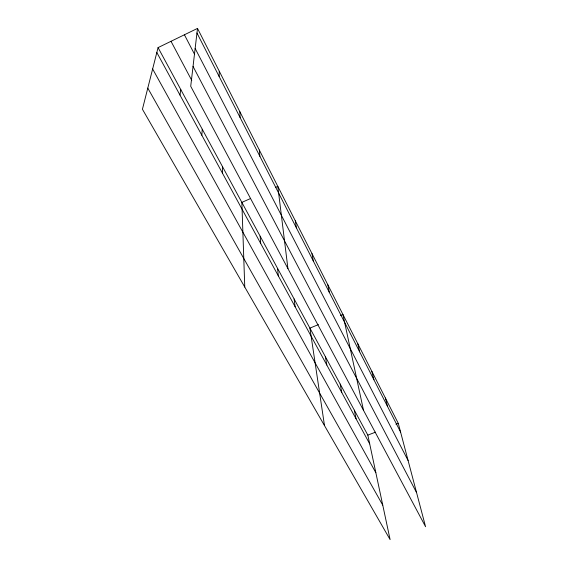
<?xml version="1.0" encoding="UTF-8"?>
<svg xmlns="http://www.w3.org/2000/svg" width="568" height="568" viewBox="0 0 568 568"><rect width="100%" height="100%" fill="white"/><g stroke="black" fill="none" stroke-linecap="round" stroke-linejoin="round"><path stroke-width="0.85" d="M222.507 173.268L222.585 166.786M219.141 76.474L219.284 71.248M201.832 135.255L202.251 129.227M197.501 28.4L190.713 86.293L425.574 526.728L398.289 423.373L197.501 28.4L158.067 47.605L142.426 109.248L390.102 539.6L367.83 435.123L158.067 47.605M179.971 95.062L180.78 89.567M250.516 198.537L241.854 202.393L244.765 287.067M275.423 187.44L277.809 186.375L287.933 268.614M318.428 324.591L309.908 328.112L324.498 425.602M340.58 315.446L342.93 314.473L363.506 410.33M367.83 435.123L375.533 432.156M395.96 424.268L398.289 423.373M147.786 88.118L382.754 505.122M152.643 68.977L375.846 472.711M156.825 52.512L369.704 443.892M171.011 41.301L191.757 80.422M193.042 66.428L416.564 492.598M184.415 34.776L194.455 54.116M195.151 48.443L408.094 460.527M196.961 33.001L400.575 432.035M385.388 397.998L387.553 406.518M371.891 371.451L373.914 379.793M357.755 343.64L359.629 351.791M354.333 410.181L356.058 418.808M327.828 284.774L329.348 292.442M340.204 384.089L341.78 392.552M311.981 253.605L313.295 260.982M325.414 356.761L326.813 365.039M295.332 220.845L296.411 227.896M294.125 298.953L295.126 306.777M277.56 268.352L278.327 275.906M259.342 150.058L259.881 156.314M260.158 236.203L260.676 243.445M239.866 111.74L240.086 117.512"/></g></svg>
